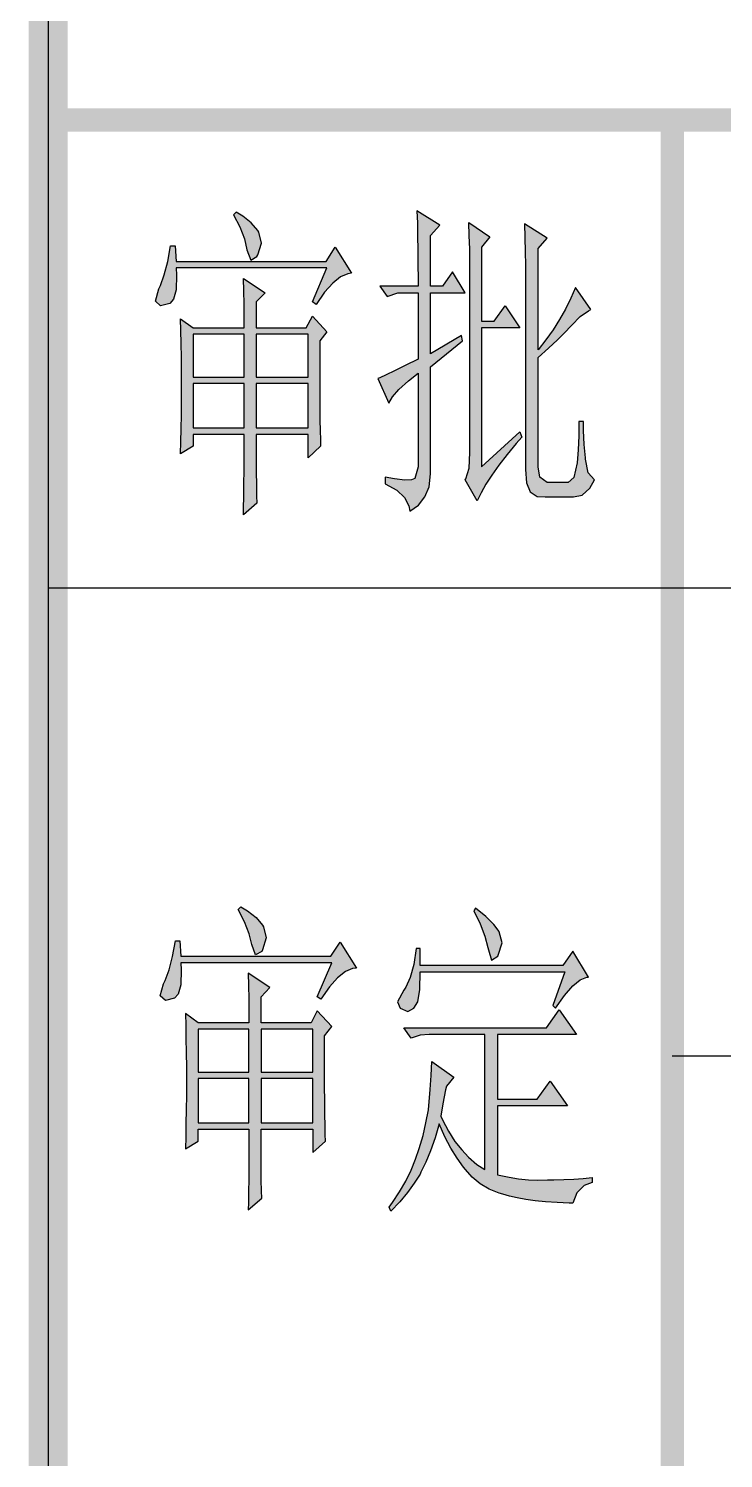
# Model space of a CAD drawing. Extents: x 535358 to 858566, y -185481 to -98609.
# Drawn here: x 753962 to 754763, y -159023 to -157373 of the extents above; entities that cross this region are included whole.
import ezdxf

# ---------------------------------------------------------------- set-up
doc = ezdxf.new("R2010")
doc.units = 0
doc.header["$LTSCALE"] = 1000
doc.header["$MEASUREMENT"] = 0
doc.layers.add('1', color=3, linetype='CONTINUOUS')

msp = doc.modelspace()

# ---------------------------------------------------------------- hatches: boundary and pattern name
at = {"layer": '1'}
h = msp.add_hatch(color=256, dxfattribs=at)
h.paths.add_polyline_path([(754227.3, -157607.6), (754226.2, -157605.7), (754218.7, -157597), (754208.8, -157589.3), (754201.1, -157584.6), (754198, -157587.7), (754205.3, -157601.7), (754210.7, -157615.3), (754213.7, -157628.2), (754218, -157640), (754225.2, -157636), (754226.2, -157634.1), (754230.4, -157620.5)])
h.paths.add_polyline_path([(754315.5, -157625.2), (754305, -157641.6), (754131.9, -157641.6), (754130.7, -157623.5), (754125.5, -157623.5), (754122.3, -157641.8), (754118.3, -157657.1), (754113.8, -157669.3), (754111.9, -157673), (754108.2, -157687.3), (754114.1, -157692.7), (754124.6, -157690.2), (754128.8, -157685.2), (754131.9, -157674.4), (754132.3, -157657.3), (754131.9, -157649.1), (754305.9, -157649.1), (754289.3, -157688), (754293.5, -157691.1), (754303.3, -157677), (754312.7, -157666.5), (754321.6, -157659.2), (754330.1, -157655.7), (754334.3, -157655.2)])
h.paths.add_polyline_path([(754305.9, -157722.8), (754289.3, -157704.7), (754282, -157718.1), (754224.3, -157718.1), (754224.3, -157688), (754234.6, -157677.7), (754209.5, -157661.1), (754210, -157675.4), (754210.5, -157690.9), (754210.5, -157718.1), (754151.8, -157718.1), (754137, -157707.7), (754137.5, -157721.3), (754137.7, -157736.4), (754138, -157752.5), (754138.2, -157769.7), (754138.2, -157801.8), (754138, -157818.7), (754137.7, -157834.6), (754137.5, -157849.6), (754137, -157863.7), (754151.8, -157854.6), (754151.8, -157841.2), (754210.5, -157841.2), (754210.5, -157882), (754210.2, -157898.9), (754210, -157913.4), (754209.8, -157925.9), (754209.5, -157934.1), (754225.2, -157920.7), (754224.8, -157912), (754224.5, -157899.8), (754224.3, -157883.9), (754224.3, -157841.2), (754284.1, -157841.2), (754284.1, -157868.2), (754298.6, -157854.6), (754298.4, -157847.1), (754298.2, -157837), (754297.9, -157824.3), (754297.9, -157809.1), (754297.7, -157791.2), (754297.7, -157733.1)])
h.paths.add_polyline_path([(754284.1, -157775.1), (754224.3, -157775.1), (754224.3, -157725.6), (754284.1, -157725.6)], flags=16)
h.paths.add_polyline_path([(754284.1, -157782.6), (754284.1, -157833.7), (754224.3, -157833.7), (754224.3, -157782.6)], flags=16)
h.paths.add_polyline_path([(754210.5, -157775.1), (754151.8, -157775.1), (754151.8, -157725.6), (754210.5, -157725.6)], flags=16)
h.paths.add_polyline_path([(754210.5, -157782.6), (754210.5, -157833.7), (754151.8, -157833.7), (754151.8, -157782.6)], flags=16)
h.paths.add_polyline_path([(754462.4, -157733.1), (754461.2, -157727.2), (754425.5, -157748.1), (754425.5, -157677.7), (754465.4, -157677.7), (754450.9, -157653.6), (754439.4, -157670.2), (754425.5, -157670.2), (754425.5, -157611.6), (754436.1, -157599.6), (754409.8, -157583.2), (754410.3, -157597.3), (754410.5, -157612.3), (754410.8, -157628.2), (754410.8, -157644.9), (754411, -157662.2), (754411, -157670.2), (754366.9, -157670.2), (754375.3, -157682.2), (754387.8, -157677.7), (754411, -157677.7), (754411, -157754.2), (754396.2, -157761.7), (754384, -157767.8), (754374.2, -157772.5), (754366.9, -157775.8), (754364.8, -157776.7), (754377.5, -157805.1), (754381.4, -157798), (754388.9, -157789.4), (754400, -157779.5), (754411, -157770.6), (754411, -157878.7), (754407.5, -157892.1), (754403.5, -157893.7), (754395.8, -157894), (754384, -157892.6), (754373.2, -157890.7), (754373.2, -157898.2), (754386.4, -157905.5), (754395.5, -157913.9), (754400.4, -157923.5), (754401.4, -157929.6), (754411.7, -157922.8), (754419, -157913.4), (754423.7, -157901.5), (754425.5, -157886.7), (754425.5, -157763.1)])
h.paths.add_polyline_path([(754484.4, -157718.1), (754528.5, -157718.1), (754511.6, -157692.7), (754499, -157710.6), (754484.4, -157710.6), (754484.4, -157625.2), (754493.8, -157613.2), (754469.6, -157596.6), (754470.1, -157611.8), (754470.6, -157627.5), (754470.8, -157643.9), (754470.8, -157862.1), (754470.1, -157880.1), (754466.3, -157892.3), (754465.4, -157893.7), (754479.3, -157917.7), (754483.7, -157908.5), (754489.3, -157898.7), (754496.1, -157888.1), (754504.3, -157876.6), (754513.7, -157864.4), (754524.3, -157851.5), (754530.6, -157844.3), (754528.5, -157838.2), (754484.4, -157878.7)])
h.paths.add_polyline_path([(754561.6, -157741.8), (754571.9, -157732.1), (754580.3, -157723.7), (754587.1, -157716.4), (754588.3, -157715.2), (754598.2, -157705.2), (754607.5, -157698.4), (754610.4, -157697.2), (754592.5, -157671.6), (754587.1, -157684.1), (754581, -157696.5), (754574.2, -157708.4), (754566.7, -157720.4), (754558.3, -157732.1), (754549.4, -157743.6), (754549.4, -157626.6), (754559.9, -157614.6), (754533.7, -157598.2), (754534.6, -157630.1), (754534.8, -157646.1), (754534.8, -157881.5), (754536, -157897), (754540.5, -157907.3), (754548.4, -157912.7), (754557.8, -157913.2), (754590.4, -157913.2), (754600.3, -157911.3), (754609, -157903.4), (754614.6, -157893.7), (754607.3, -157885.5), (754604, -157869.8), (754604, -157868.2), (754602.6, -157852.9), (754601.9, -157836.7), (754601.9, -157826.2), (754596.5, -157826.2), (754596.3, -157842.8), (754595.8, -157858.8), (754594.6, -157874), (754590.9, -157890.9), (754584.3, -157896.8), (754582.9, -157896.6), (754559.9, -157896.6), (754551.5, -157890.5), (754549.4, -157878.7), (754549.4, -157752.5)])
h = msp.add_hatch(color=256, dxfattribs=at)
h.paths.add_polyline_path([(754463.5, -158686.6), (754456, -158676.3), (754448.7, -158664.8), (754441.9, -158651.7), (754435.3, -158636.9), (754430.6, -158653.1), (754425.5, -158667.9), (754420.1, -158681), (754414.4, -158692.5), (754413.3, -158694.8), (754406.7, -158705.4), (754399, -158716.2), (754390.1, -158726.7), (754379.7, -158737.5), (754377.6, -158733.1), (754381.6, -158727.4), (754389.6, -158715.2), (754396.9, -158702.8), (754403, -158690.1), (754408.1, -158677.5), (754412.3, -158665.3), (754416.8, -158650.3), (754420.1, -158635.5), (754422.9, -158620.5), (754425, -158597.3), (754426.2, -158581.1), (754426.9, -158564.9), (754452.2, -158583), (754443.8, -158593.5), (754442.8, -158597.5), (754439.8, -158613.7), (754437.4, -158628), (754439.3, -158632.2), (754446.1, -158645.3), (754453.6, -158657.1), (754461.6, -158666.9), (754469.1, -158675.4), (754478.7, -158683.8), (754487.9, -158689.4), (754487.9, -158533.5), (754423.8, -158533.5), (754413.3, -158534.6), (754403, -158537.9), (754394.5, -158526), (754559.2, -158526), (754573.9, -158505.1), (754593.9, -158533.5), (754502.6, -158533.5), (754502.6, -158608.5), (754548.6, -158608.5), (754563.4, -158587.4), (754583.3, -158616), (754502.6, -158616), (754502.6, -158695.5), (754504.7, -158696), (754516, -158698.4), (754527, -158700.2), (754538.3, -158701.4), (754549.3, -158701.6), (754560.3, -158701.4), (754567.6, -158701.4), (754579.3, -158701.2), (754590.6, -158700.5), (754601.4, -158699.8), (754611.7, -158698.6), (754611.7, -158704.5), (754602.8, -158708), (754594.3, -158716.4), (754589.7, -158728.4), (754585.4, -158728.4), (754571.4, -158727.7), (754558.2, -158726.7), (754546.3, -158725.6), (754535.2, -158724.2), (754525.4, -158722.3), (754516.5, -158720.4), (754508.7, -158718.1), (754504.5, -158716.6), (754493, -158712), (754482.7, -158705.9), (754473.6, -158698.4), (754465.8, -158689.4)])
h.paths.add_polyline_path([(754569.7, -158503.4), (754580, -158488.7), (754589.4, -158477.6), (754598.1, -158470.6), (754605.6, -158467.6), (754607.5, -158467.6), (754589.7, -158437.5), (754578.2, -158454), (754413.3, -158454), (754413.3, -158434.5), (754409, -158434.5), (754406.2, -158453), (754402, -158467.8), (754396.9, -158479), (754394.5, -158482.6), (754387.5, -158495.9), (754390.3, -158503.4), (754399.4, -158507), (754406, -158503.4), (754410.7, -158495.9), (754413, -158481.6), (754413.3, -158461.5), (754580.3, -158461.5), (754566.4, -158500.4)])
h.paths.add_polyline_path([(754229.9, -158520.1), (754229.9, -158490.1), (754240.2, -158479.5), (754215.1, -158463.1), (754215.5, -158477.2), (754216, -158492.7), (754216, -158520.1), (754157.4, -158520.1), (754142.6, -158509.5), (754143.1, -158523.4), (754143.3, -158538.2), (754143.5, -158554.3), (754143.8, -158571.7), (754143.8, -158603.6), (754143.5, -158620.5), (754143.3, -158636.4), (754143.1, -158651.7), (754142.6, -158665.5), (754157.4, -158656.6), (754157.4, -158643), (754216, -158643), (754216, -158683.8), (754215.8, -158700.7), (754215.5, -158715.2), (754215.3, -158727.7), (754215.1, -158735.9), (754230.8, -158722.5), (754230.3, -158714.1), (754230.1, -158701.6), (754229.9, -158685.7), (754229.9, -158643), (754289.7, -158643), (754289.7, -158670), (754304.2, -158656.6), (754304, -158648.9), (754303.7, -158638.8), (754303.5, -158626.1), (754303.5, -158610.9), (754303.3, -158593), (754303.3, -158535.1), (754311.5, -158524.6), (754294.8, -158506.5), (754287.6, -158520.1)])
h.paths.add_polyline_path([(754229.9, -158527.6), (754229.9, -158577.1), (754289.7, -158577.1), (754289.7, -158527.6)], flags=16)
h.paths.add_polyline_path([(754157.4, -158527.6), (754157.4, -158577.1), (754216, -158577.1), (754216, -158527.6)], flags=16)
h.paths.add_polyline_path([(754289.7, -158635.5), (754289.7, -158584.6), (754229.9, -158584.6), (754229.9, -158635.5)], flags=16)
h.paths.add_polyline_path([(754216, -158635.5), (754216, -158584.6), (754157.4, -158584.6), (754157.4, -158635.5)], flags=16)
h.paths.add_polyline_path([(754136.3, -158425.6), (754137.4, -158443.4), (754310.5, -158443.4), (754321.1, -158427), (754339.9, -158457), (754335.6, -158457.5), (754327.2, -158461), (754318.3, -158468.3), (754308.9, -158478.8), (754299, -158492.9), (754294.8, -158490.1), (754311.5, -158450.9), (754137.4, -158450.9), (754137.9, -158459.1), (754137.4, -158476.2), (754134.4, -158487), (754130.2, -158491.9), (754119.6, -158494.5), (754113.7, -158489.1), (754117.5, -158475.1), (754119.4, -158471.3), (754123.8, -158458.9), (754127.8, -158443.6), (754131.1, -158425.6)])
h.paths.add_polyline_path([(754206.6, -158386.4), (754214.4, -158391.1), (754224.2, -158398.8), (754231.7, -158407.5), (754232.9, -158409.4), (754236, -158422.3), (754231.7, -158435.9), (754230.8, -158437.8), (754223.5, -158441.8), (754219.3, -158430), (754216.2, -158417.4), (754210.9, -158403.5), (754203.6, -158389.5)])
h.paths.add_polyline_path([(754503.6, -158442), (754508, -158427.9), (754504.7, -158415.3), (754504.5, -158415), (754498.4, -158406.6), (754489.3, -158397.7), (754477.3, -158388), (754475.2, -158391.1), (754482.7, -158406.1), (754488.1, -158420.2), (754491.6, -158433.1), (754492.1, -158435.9), (754495.8, -158447.9), (754502.9, -158443.2)])

# ---------------------------------------------------------------- linework, layer by layer
for p, q in [((753984.3, -156109.1), (753984.3, -161258.4)), ((753984.3, -158018.4), (759384.3, -158018.4)), ((754704.3, -158558.4), (759384.3, -158558.4))]:
    msp.add_line(p, q, dxfattribs=at)
at = {"layer": '1', "const_width": 45}
msp.add_lwpolyline([(753984.3, -156038.8), (770184.3, -156038.8), (770184.3, -161258.4), (753984.3, -161258.4)], close=True, dxfattribs=at)
at = {"layer": '1', "const_width": 27}
for points in [[(753984.3, -157478.4), (770184.3, -157478.4)], [(754704.3, -157478.4), (754704.3, -161258.4)]]:
    msp.add_lwpolyline(points, dxfattribs=at)
at = {"layer": '1'}
for points in [[(754230.4, -157620.5), (754227.3, -157607.6), (754226.2, -157605.7), (754218.7, -157597), (754208.8, -157589.3), (754201.1, -157584.6), (754198, -157587.7), (754205.3, -157601.7), (754210.7, -157615.3), (754213.7, -157628.2), (754218, -157640), (754225.2, -157636), (754226.2, -157634.1)], [(754373.2, -157890.7), (754373.2, -157898.2), (754386.4, -157905.5), (754395.5, -157913.9), (754400.4, -157923.5), (754401.4, -157929.6), (754411.7, -157922.8), (754419, -157913.4), (754423.7, -157901.5), (754425.5, -157886.7), (754425.5, -157763.1), (754462.4, -157733.1), (754461.2, -157727.2), (754425.5, -157748.1), (754425.5, -157677.7), (754465.4, -157677.7), (754450.9, -157653.6), (754439.4, -157670.2), (754425.5, -157670.2), (754425.5, -157611.6), (754436.1, -157599.6), (754409.8, -157583.2), (754410.3, -157597.3), (754410.5, -157612.3), (754410.8, -157628.2), (754410.8, -157644.9), (754411, -157662.2), (754411, -157670.2), (754366.9, -157670.2), (754375.3, -157682.2), (754387.8, -157677.7), (754411, -157677.7), (754411, -157754.2), (754396.2, -157761.7), (754384, -157767.8), (754374.2, -157772.5), (754366.9, -157775.8), (754364.8, -157776.7), (754377.5, -157805.1), (754381.4, -157798), (754388.9, -157789.4), (754400, -157779.5), (754411, -157770.6), (754411, -157878.7), (754407.5, -157892.1), (754403.5, -157893.7), (754395.8, -157894), (754384, -157892.6)], [(754489.3, -157898.7), (754483.7, -157908.5), (754479.3, -157917.7), (754465.4, -157893.7), (754466.3, -157892.3), (754470.1, -157880.1), (754470.8, -157862.1), (754470.8, -157643.9), (754470.6, -157627.5), (754470.1, -157611.8), (754469.6, -157596.6), (754493.8, -157613.2), (754484.4, -157625.2), (754484.4, -157710.6), (754499, -157710.6), (754511.6, -157692.7), (754528.5, -157718.1), (754484.4, -157718.1), (754484.4, -157878.7), (754528.5, -157838.2), (754530.6, -157844.3), (754524.3, -157851.5), (754513.7, -157864.4), (754504.3, -157876.6), (754496.1, -157888.1)], [(754584.3, -157896.8), (754582.9, -157896.6), (754559.9, -157896.6), (754551.5, -157890.5), (754549.4, -157878.7), (754549.4, -157752.5), (754561.6, -157741.8), (754571.9, -157732.1), (754580.3, -157723.7), (754587.1, -157716.4), (754588.3, -157715.2), (754598.2, -157705.2), (754607.5, -157698.4), (754610.4, -157697.2), (754592.5, -157671.6), (754587.1, -157684.1), (754581, -157696.5), (754574.2, -157708.4), (754566.7, -157720.4), (754558.3, -157732.1), (754549.4, -157743.6), (754549.4, -157626.6), (754559.9, -157614.6), (754533.7, -157598.2), (754534.6, -157630.1), (754534.8, -157646.1), (754534.8, -157881.5), (754536, -157897), (754540.5, -157907.3), (754548.4, -157912.7), (754557.8, -157913.2), (754590.4, -157913.2), (754600.3, -157911.3), (754609, -157903.4), (754614.6, -157893.7), (754607.3, -157885.5), (754604, -157869.8), (754604, -157868.2), (754602.6, -157852.9), (754601.9, -157836.7), (754601.9, -157826.2), (754596.5, -157826.2), (754596.3, -157842.8), (754595.8, -157858.8), (754594.6, -157874), (754590.9, -157890.9)], [(754131.9, -157641.6), (754305, -157641.6), (754315.5, -157625.2), (754334.3, -157655.2), (754330.1, -157655.7), (754321.6, -157659.2), (754312.7, -157666.5), (754303.3, -157677), (754293.5, -157691.1), (754289.3, -157688), (754305.9, -157649.1), (754131.9, -157649.1), (754132.3, -157657.3), (754131.9, -157674.4), (754128.8, -157685.2), (754124.6, -157690.2), (754114.1, -157692.7), (754108.2, -157687.3), (754111.9, -157673), (754113.8, -157669.3), (754118.3, -157657.1), (754122.3, -157641.8), (754125.5, -157623.5), (754130.7, -157623.5)], [(754298.4, -157847.1), (754298.6, -157854.6), (754284.1, -157868.2), (754284.1, -157841.2), (754224.3, -157841.2), (754224.3, -157883.9), (754224.5, -157899.8), (754224.8, -157912), (754225.2, -157920.7), (754209.5, -157934.1), (754209.8, -157925.9), (754210, -157913.4), (754210.2, -157898.9), (754210.5, -157882), (754210.5, -157841.2), (754151.8, -157841.2), (754151.8, -157854.6), (754137, -157863.7), (754137.5, -157849.6), (754137.7, -157834.6), (754138, -157818.7), (754138.2, -157801.8), (754138.2, -157769.7), (754138, -157752.5), (754137.7, -157736.4), (754137.5, -157721.3), (754137, -157707.7), (754151.8, -157718.1), (754210.5, -157718.1), (754210.5, -157690.9), (754210, -157675.4), (754209.5, -157661.1), (754234.6, -157677.7), (754224.3, -157688), (754224.3, -157718.1), (754282, -157718.1), (754289.3, -157704.7), (754305.9, -157722.8), (754297.7, -157733.1), (754297.7, -157791.2), (754297.9, -157809.1), (754297.9, -157824.3), (754298.2, -157837)], [(754151.8, -157775.1), (754210.5, -157775.1), (754210.5, -157725.6), (754151.8, -157725.6)], [(754284.1, -157725.6), (754224.3, -157725.6), (754224.3, -157775.1), (754284.1, -157775.1)], [(754151.8, -157833.7), (754210.5, -157833.7), (754210.5, -157782.6), (754151.8, -157782.6)], [(754284.1, -157782.6), (754224.3, -157782.6), (754224.3, -157833.7), (754284.1, -157833.7)], [(754206.6, -158386.4), (754214.4, -158391.1), (754224.2, -158398.8), (754231.7, -158407.5), (754232.9, -158409.4), (754236, -158422.3), (754231.7, -158435.9), (754230.8, -158437.8), (754223.5, -158441.8), (754219.3, -158430), (754216.2, -158417.4), (754210.9, -158403.5), (754203.6, -158389.5)], [(754503.6, -158442), (754508, -158427.9), (754504.7, -158415.3), (754504.5, -158415), (754498.4, -158406.6), (754489.3, -158397.7), (754477.3, -158388), (754475.2, -158391.1), (754482.7, -158406.1), (754488.1, -158420.2), (754491.6, -158433.1), (754492.1, -158435.9), (754495.8, -158447.9), (754502.9, -158443.2)], [(754136.3, -158425.6), (754137.4, -158443.4), (754310.5, -158443.4), (754321.1, -158427), (754339.9, -158457), (754335.6, -158457.5), (754327.2, -158461), (754318.3, -158468.3), (754308.9, -158478.8), (754299, -158492.9), (754294.8, -158490.1), (754311.5, -158450.9), (754137.4, -158450.9), (754137.9, -158459.1), (754137.4, -158476.2), (754134.4, -158487), (754130.2, -158491.9), (754119.6, -158494.5), (754113.7, -158489.1), (754117.5, -158475.1), (754119.4, -158471.3), (754123.8, -158458.9), (754127.8, -158443.6), (754131.1, -158425.6)], [(754569.7, -158503.4), (754580, -158488.7), (754589.4, -158477.6), (754598.1, -158470.6), (754605.6, -158467.6), (754607.5, -158467.6), (754589.7, -158437.5), (754578.2, -158454), (754413.3, -158454), (754413.3, -158434.5), (754409, -158434.5), (754406.2, -158453), (754402, -158467.8), (754396.9, -158479), (754394.5, -158482.6), (754387.5, -158495.9), (754390.3, -158503.4), (754399.4, -158507), (754406, -158503.4), (754410.7, -158495.9), (754413, -158481.6), (754413.3, -158461.5), (754580.3, -158461.5), (754566.4, -158500.4)], [(754229.9, -158520.1), (754229.9, -158490.1), (754240.2, -158479.5), (754215.1, -158463.1), (754215.5, -158477.2), (754216, -158492.7), (754216, -158520.1), (754157.4, -158520.1), (754142.6, -158509.5), (754143.1, -158523.4), (754143.3, -158538.2), (754143.5, -158554.3), (754143.8, -158571.7), (754143.8, -158603.6), (754143.5, -158620.5), (754143.3, -158636.4), (754143.1, -158651.7), (754142.6, -158665.5), (754157.4, -158656.6), (754157.4, -158643), (754216, -158643), (754216, -158683.8), (754215.8, -158700.7), (754215.5, -158715.2), (754215.3, -158727.7), (754215.1, -158735.9), (754230.8, -158722.5), (754230.3, -158714.1), (754230.1, -158701.6), (754229.9, -158685.7), (754229.9, -158643), (754289.7, -158643), (754289.7, -158670), (754304.2, -158656.6), (754304, -158648.9), (754303.7, -158638.8), (754303.5, -158626.1), (754303.5, -158610.9), (754303.3, -158593), (754303.3, -158535.1), (754311.5, -158524.6), (754294.8, -158506.5), (754287.6, -158520.1)], [(754463.5, -158686.6), (754456, -158676.3), (754448.7, -158664.8), (754441.9, -158651.7), (754435.3, -158636.9), (754430.6, -158653.1), (754425.5, -158667.9), (754420.1, -158681), (754414.4, -158692.5), (754413.3, -158694.8), (754406.7, -158705.4), (754399, -158716.2), (754390.1, -158726.7), (754379.7, -158737.5), (754377.6, -158733.1), (754381.6, -158727.4), (754389.6, -158715.2), (754396.9, -158702.8), (754403, -158690.1), (754408.1, -158677.5), (754412.3, -158665.3), (754416.8, -158650.3), (754420.1, -158635.5), (754422.9, -158620.5), (754425, -158597.3), (754426.2, -158581.1), (754426.9, -158564.9), (754452.2, -158583), (754443.8, -158593.5), (754442.8, -158597.5), (754439.8, -158613.7), (754437.4, -158628), (754439.3, -158632.2), (754446.1, -158645.3), (754453.6, -158657.1), (754461.6, -158666.9), (754469.1, -158675.4), (754478.7, -158683.8), (754487.9, -158689.4), (754487.9, -158533.5), (754423.8, -158533.5), (754413.3, -158534.6), (754403, -158537.9), (754394.5, -158526), (754559.2, -158526), (754573.9, -158505.1), (754593.9, -158533.5), (754502.6, -158533.5), (754502.6, -158608.5), (754548.6, -158608.5), (754563.4, -158587.4), (754583.3, -158616), (754502.6, -158616), (754502.6, -158695.5), (754504.7, -158696), (754516, -158698.4), (754527, -158700.2), (754538.3, -158701.4), (754549.3, -158701.6), (754560.3, -158701.4), (754567.6, -158701.4), (754579.3, -158701.2), (754590.6, -158700.5), (754601.4, -158699.8), (754611.7, -158698.6), (754611.7, -158704.5), (754602.8, -158708), (754594.3, -158716.4), (754589.7, -158728.4), (754585.4, -158728.4), (754571.4, -158727.7), (754558.2, -158726.7), (754546.3, -158725.6), (754535.2, -158724.2), (754525.4, -158722.3), (754516.5, -158720.4), (754508.7, -158718.1), (754504.5, -158716.6), (754493, -158712), (754482.7, -158705.9), (754473.6, -158698.4), (754465.8, -158689.4)], [(754157.4, -158527.6), (754157.4, -158577.1), (754216, -158577.1), (754216, -158527.6)], [(754229.9, -158527.6), (754229.9, -158577.1), (754289.7, -158577.1), (754289.7, -158527.6)], [(754216, -158635.5), (754216, -158584.6), (754157.4, -158584.6), (754157.4, -158635.5)], [(754289.7, -158635.5), (754289.7, -158584.6), (754229.9, -158584.6), (754229.9, -158635.5)]]:
    msp.add_lwpolyline(points, close=True, dxfattribs=at)

doc.saveas('drawing.dxf')
